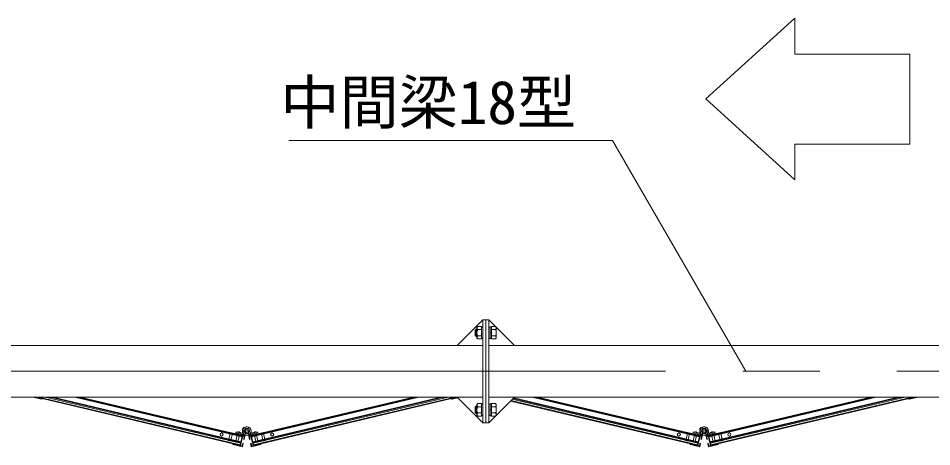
# Model space of a CAD drawing. Units: millimetres, scale not verified. Extents: x -35488 to -11338, y -17325 to 17325.
# Drawn here: x -29258 to -27480, y 13578 to 14412 of the extents above; entities that cross this region are included whole.
import ezdxf
from ezdxf.enums import TextEntityAlignment as Align

# ---------------------------------------------------------------- set-up
doc = ezdxf.new("R2010")
doc.units = ezdxf.units.MM
doc.header["$LTSCALE"] = 150
doc.linetypes.add('CHAIN2', pattern=[12, 9, -1, 1, -1])
doc.linetypes.add('DASHED1', pattern=[1.8, 1.2, -0.6])
for name, color, linetype, lineweight in [('0-6_ﾎﾞﾙﾄ類', 2, 'Continuous', 18), ('1-3_中間梁18', 7, 'Continuous', 18), ('1-4_通芯', 1, 'CHAIN2', 18), ('1-7_標準ﾊﾟﾈﾙ', 7, 'Continuous', 18), ('1-9_文字', 7, 'Continuous', 18), ('1-B_連結用梁45', 7, 'Continuous', 18)]:
    doc.layers.add(name, color=color, linetype=linetype, lineweight=lineweight)
doc.styles.add('ＭＳ ゴシック', font='')
doc.styles.get('ＭＳ ゴシック').set_extended_font_data('MS Gothic')

msp = doc.modelspace()

# ---------------------------------------------------------------- linework, layer by layer
at = {"layer": '0-6_ﾎﾞﾙﾄ類'}
for p, q in [((-28366.8, 13807), (-28368.8, 13805)), ((-28368.8, 13795), (-28368.8, 13805)), ((-28365.4, 13805.8), (-28368, 13805.8)), ((-28366.8, 13793), (-28366.8, 13807)), ((-28365.4, 13807), (-28366.8, 13807)), ((-28365.4, 13810.5), (-28363.8, 13812.1)), ((-28365.4, 13789.5), (-28365.4, 13810.5)), ((-28363.8, 13806.1), (-28356.4, 13806.1)), ((-28336.8, 13800.8), (-28339.8, 13800)), ((-28336.8, 13800), (-28339.8, 13799.2)), ((-28329.5, 13806.1), (-28336.8, 13806.1)), ((-28327.8, 13810.5), (-28329.5, 13812.1)), ((-28327.8, 13789.5), (-28327.8, 13810.5)), ((-28366.8, 13793), (-28368.8, 13795)), ((-28365.4, 13794.2), (-28368, 13794.2)), ((-28365.4, 13793), (-28366.8, 13793)), ((-28365.4, 13789.5), (-28363.8, 13787.9)), ((-28363.8, 13793.9), (-28356.4, 13793.9)), ((-28329.5, 13793.9), (-28336.8, 13793.9)), ((-28327.8, 13789.5), (-28329.5, 13787.9)), ((-28366.8, 13657), (-28368.8, 13655)), ((-28368.8, 13645), (-28368.8, 13655)), ((-28365.4, 13655.8), (-28368, 13655.8)), ((-28366.8, 13643), (-28366.8, 13657)), ((-28365.4, 13657), (-28366.8, 13657)), ((-28365.4, 13660.5), (-28363.8, 13662.1)), ((-28365.4, 13639.5), (-28365.4, 13660.5)), ((-28363.8, 13656.1), (-28356.4, 13656.1)), ((-28329.5, 13656.1), (-28336.8, 13656.1)), ((-28327.8, 13660.5), (-28329.5, 13662.1)), ((-28327.8, 13639.5), (-28327.8, 13660.5)), ((-28366.8, 13643), (-28368.8, 13645)), ((-28365.4, 13644.2), (-28368, 13644.2)), ((-28365.4, 13643), (-28366.8, 13643)), ((-28365.4, 13639.5), (-28363.8, 13637.9)), ((-28363.8, 13643.9), (-28356.4, 13643.9)), ((-28336.8, 13650.8), (-28339.8, 13650)), ((-28336.8, 13650), (-28339.8, 13649.2)), ((-28329.5, 13643.9), (-28336.8, 13643.9)), ((-28327.8, 13639.5), (-28329.5, 13637.9)), ((-28816, 13603.8), (-28818.9, 13608.8)), ((-28810.2, 13603.8), (-28816, 13603.8)), ((-28810.2, 13613.8), (-28807.4, 13608.8)), ((-28807.4, 13608.8), (-28810.2, 13603.8)), ((-27926, 13603.8), (-27928.9, 13608.8)), ((-27920.2, 13603.8), (-27926, 13603.8)), ((-27920.2, 13613.8), (-27917.3, 13608.8)), ((-27917.3, 13608.8), (-27920.2, 13603.8))]:
    msp.add_line(p, q, dxfattribs=at)
for points in [[(-28363.8, 13812.1), (-28356.4, 13812.1), (-28356.4, 13787.9), (-28363.8, 13787.9)], [(-28329.5, 13812.1), (-28336.8, 13812.1), (-28336.8, 13787.9), (-28329.5, 13787.9)], [(-28363.8, 13662.1), (-28356.4, 13662.1), (-28356.4, 13637.9), (-28363.8, 13637.9)], [(-28329.5, 13662.1), (-28336.8, 13662.1), (-28336.8, 13637.9), (-28329.5, 13637.9)], [(-28818.9, 13608.8), (-28816, 13613.8), (-28810.2, 13613.8)], [(-27928.9, 13608.8), (-27926, 13613.8), (-27920.2, 13613.8)]]:
    msp.add_lwpolyline(points, dxfattribs=at)
for points in [[(-28356.4, 13789), (-28356.4, 13811), (-28354.1, 13811), (-28354.1, 13789)], [(-28339.8, 13811), (-28339.8, 13789), (-28342.1, 13789), (-28342.1, 13811)], [(-28339.8, 13811.4), (-28339.8, 13788.6), (-28336.8, 13788.6), (-28336.8, 13811.4)], [(-28356.4, 13639), (-28356.4, 13661), (-28354.1, 13661), (-28354.1, 13639)], [(-28339.8, 13661), (-28339.8, 13639), (-28342.1, 13639), (-28342.1, 13661)], [(-28339.8, 13661.4), (-28339.8, 13638.6), (-28336.8, 13638.6), (-28336.8, 13661.4)]]:
    msp.add_lwpolyline(points, close=True, dxfattribs=at)
for centre, radius in [((-28813.1, 13608.8), 4.91), ((-28813.1, 13608.8), 3), ((-28813.1, 13608.8), 2.46), ((-27923.1, 13608.8), 4.91), ((-27923.1, 13608.8), 3), ((-27923.1, 13608.8), 2.46)]:
    msp.add_circle(centre, radius, dxfattribs=at)
for centre, radius, start, end in [((-28353.3, 13800), 12.1, 150, 210), ((-28360.8, 13809.1), 4.29, 135, 225), ((-28332.5, 13809.1), 4.29, 315, 45), ((-28339.9, 13800), 12.1, 330, 30), ((-28360.8, 13790.9), 4.29, 135, 225), ((-28332.5, 13790.9), 4.29, 315, 45), ((-28353.3, 13650), 12.1, 150, 210), ((-28360.8, 13659.1), 4.29, 135, 225), ((-28332.5, 13659.1), 4.29, 315, 45), ((-28339.9, 13650), 12.1, 330, 30), ((-28360.8, 13640.9), 4.29, 135, 225), ((-28332.5, 13640.9), 4.29, 315, 45)]:
    msp.add_arc(centre, radius, start, end, dxfattribs=at)
at = {"layer": '1-3_中間梁18'}
for points in [[(-28342.1, 13625), (-28342.1, 13825), (-28348.1, 13825), (-28348.1, 13625)], [(-28342.1, 13775), (-28292.1, 13775), (-28342.1, 13825)], [(-28342.1, 13675), (-26554.1, 13675), (-26554.1, 13775), (-28342.1, 13775)], [(-28342.1, 13675), (-28292.1, 13675), (-28342.1, 13625)]]:
    msp.add_lwpolyline(points, close=True, dxfattribs=at)
at = {"layer": '1-4_通芯'}
msp.add_line((-32948.1, 13725), (-20507.1, 13725), dxfattribs=at)
at = {"layer": '1-7_標準ﾊﾟﾈﾙ'}
for p, q in [((-29229.4, 13675), (-29212.7, 13671)), ((-29222.9, 13675), (-29210.9, 13672.1)), ((-29217.8, 13675), (-28826, 13582)), ((-29197.8, 13673.9), (-29194.9, 13673.2)), ((-29194.6, 13674.6), (-29194.9, 13673.2)), ((-29190.9, 13675), (-28824.6, 13588)), ((-29148.1, 13675), (-28822.3, 13597.6)), ((-28478.2, 13675), (-28803.9, 13597.6)), ((-28435.3, 13675), (-28801.6, 13588)), ((-28408.5, 13675), (-28800.2, 13582)), ((-28431.7, 13674.6), (-28431.3, 13673.2)), ((-28428.4, 13673.9), (-28431.3, 13673.2)), ((-28404, 13674.8), (-28415.4, 13672.1)), ((-28402.7, 13673.6), (-28413.6, 13671)), ((-28293.8, 13673.3), (-27934.6, 13588)), ((-28258.1, 13675), (-27932.3, 13597.6)), ((-27588.2, 13675), (-27913.9, 13597.6)), ((-27545.3, 13675), (-27911.7, 13588)), ((-27518.5, 13675), (-27910.2, 13582)), ((-27541.6, 13674.6), (-27541.3, 13673.2)), ((-27538.4, 13673.9), (-27541.3, 13673.2)), ((-27513.3, 13675), (-27525.4, 13672.1)), ((-27506.8, 13675), (-27523.6, 13671)), ((-28299, 13668.2), (-27936, 13582)), ((-28846.3, 13604.6), (-28846.1, 13605.5)), ((-28822, 13598.8), (-28846.3, 13604.6)), ((-28845.5, 13605.9), (-28817.3, 13599.2)), ((-28820.1, 13615.6), (-28821.8, 13613.1)), ((-28821.7, 13612.4), (-28821, 13611.9)), ((-28821.6, 13608.8), (-28821.6, 13604.4)), ((-28818.7, 13615.2), (-28819.4, 13615.7)), ((-28780.7, 13605.9), (-28808.9, 13599.2)), ((-28804.6, 13608.8), (-28804.6, 13604.4)), ((-28804.2, 13598.8), (-28779.9, 13604.6)), ((-28802.9, 13604.8), (-28802.4, 13602.8)), ((-28779.9, 13604.6), (-28780.1, 13605.5)), ((-27956.4, 13604.6), (-27956.1, 13605.5)), ((-27932, 13598.8), (-27956.4, 13604.6)), ((-27955.5, 13605.9), (-27927.3, 13599.2)), ((-27930.1, 13615.6), (-27931.8, 13613.1)), ((-27931.7, 13612.4), (-27931, 13611.9)), ((-27931.6, 13608.8), (-27931.6, 13604.4)), ((-27928.7, 13615.2), (-27929.4, 13615.7)), ((-27890.7, 13605.9), (-27918.9, 13599.2)), ((-27914.6, 13608.8), (-27914.6, 13604.4)), ((-27914.2, 13598.8), (-27889.9, 13604.6)), ((-27912.9, 13604.8), (-27912.5, 13602.8)), ((-27889.9, 13604.6), (-27890.1, 13605.5)), ((-28854.1, 13593.8), (-28854.4, 13592.3)), ((-28851.5, 13591.6), (-28854.4, 13592.3)), ((-28824.9, 13586.8), (-28854.1, 13593.8)), ((-28841.8, 13589.3), (-28842.1, 13589.9)), ((-28825.2, 13585.4), (-28841.8, 13589.3)), ((-28826.3, 13580.8), (-28840.6, 13584.2)), ((-28825.2, 13585.4), (-28826.3, 13580.8)), ((-28822, 13598.8), (-28824.9, 13586.8)), ((-28820.2, 13584.8), (-28821.7, 13578.7)), ((-28821.2, 13585), (-28820.2, 13584.8)), ((-28819.3, 13592.8), (-28818.4, 13592.5)), ((-28816.9, 13598.6), (-28818.4, 13592.5)), ((-28809.3, 13598.6), (-28807.9, 13592.5)), ((-28806.9, 13592.8), (-28807.9, 13592.5)), ((-28805, 13585), (-28806, 13584.8)), ((-28806, 13584.8), (-28804.6, 13578.7)), ((-28804.2, 13598.8), (-28801.4, 13586.8)), ((-28801.4, 13586.8), (-28772.2, 13593.8)), ((-28801, 13585.4), (-28784.5, 13589.3)), ((-28801, 13585.4), (-28799.9, 13580.8)), ((-28799.9, 13580.8), (-28785.6, 13584.2)), ((-28784.5, 13589.3), (-28784.1, 13589.9)), ((-28774.8, 13591.6), (-28771.8, 13592.3)), ((-28772.2, 13593.8), (-28771.8, 13592.3)), ((-27964, 13593.8), (-27964.4, 13592.3)), ((-27961.5, 13591.6), (-27964.4, 13592.3)), ((-27934.9, 13586.8), (-27964, 13593.8)), ((-27951.8, 13589.3), (-27952.1, 13589.9)), ((-27935.2, 13585.4), (-27951.8, 13589.3)), ((-27936.3, 13580.8), (-27950.7, 13584.2)), ((-27935.2, 13585.4), (-27936.3, 13580.8)), ((-27932, 13598.8), (-27934.9, 13586.8)), ((-27930.2, 13584.8), (-27931.7, 13578.7)), ((-27931.2, 13585), (-27930.2, 13584.8)), ((-27929.4, 13592.8), (-27928.4, 13592.5)), ((-27926.9, 13598.6), (-27928.4, 13592.5)), ((-27919.3, 13598.6), (-27917.9, 13592.5)), ((-27916.9, 13592.8), (-27917.9, 13592.5)), ((-27915, 13585), (-27916, 13584.8)), ((-27916, 13584.8), (-27914.6, 13578.7)), ((-27914.2, 13598.8), (-27911.4, 13586.8)), ((-27911.4, 13586.8), (-27882.2, 13593.8)), ((-27911, 13585.4), (-27894.5, 13589.3)), ((-27911, 13585.4), (-27909.9, 13580.8)), ((-27909.9, 13580.8), (-27895.6, 13584.2)), ((-27894.5, 13589.3), (-27894.1, 13589.9)), ((-27884.8, 13591.6), (-27881.8, 13592.3)), ((-27882.2, 13593.8), (-27881.8, 13592.3)), ((-28822.3, 13578.3), (-28839.5, 13582.4)), ((-28804, 13578.3), (-28786.7, 13582.4)), ((-27932.3, 13578.3), (-27949.5, 13582.4)), ((-27914, 13578.3), (-27896.7, 13582.4))]:
    msp.add_line(p, q, dxfattribs=at)
at = {"layer": '1-7_標準ﾊﾟﾈﾙ', "color": 4, "linetype": 'DASHED1', "lineweight": 9}
for p, q in [((-28845.5, 13604.4), (-28848.3, 13592.4)), ((-28841.4, 13603.4), (-28844.2, 13591.4)), ((-28831.5, 13602.6), (-28831.9, 13601.1)), ((-28827.4, 13601.6), (-28827.8, 13600.2)), ((-28798.8, 13601.6), (-28798.5, 13600.2)), ((-28794.7, 13602.6), (-28794.4, 13601.1)), ((-28784.8, 13603.4), (-28782, 13591.4)), ((-28780.8, 13604.4), (-28777.9, 13592.4)), ((-27955.5, 13604.4), (-27958.3, 13592.4)), ((-27951.4, 13603.4), (-27954.2, 13591.4)), ((-27941.5, 13602.6), (-27941.8, 13601.1)), ((-27937.4, 13601.6), (-27937.8, 13600.2)), ((-27908.8, 13601.6), (-27908.5, 13600.2)), ((-27904.7, 13602.6), (-27904.4, 13601.1)), ((-27894.9, 13603.4), (-27892, 13591.4)), ((-27890.8, 13604.4), (-27887.9, 13592.4)), ((-28848.3, 13592.4), (-28848.5, 13591.4)), ((-28844.2, 13591.4), (-28844.5, 13590.4)), ((-28831.9, 13601.1), (-28834.7, 13589.2)), ((-28827.8, 13600.2), (-28830.6, 13588.2)), ((-28798.5, 13600.2), (-28795.6, 13588.2)), ((-28794.4, 13601.1), (-28791.5, 13589.2)), ((-28782, 13591.4), (-28781.8, 13590.4)), ((-28777.9, 13592.4), (-28777.7, 13591.4)), ((-27958.3, 13592.4), (-27958.5, 13591.4)), ((-27954.2, 13591.4), (-27954.5, 13590.4)), ((-27941.8, 13601.1), (-27944.7, 13589.2)), ((-27937.8, 13600.2), (-27940.6, 13588.2)), ((-27908.5, 13600.2), (-27905.6, 13588.2)), ((-27904.4, 13601.1), (-27901.5, 13589.2)), ((-27892, 13591.4), (-27891.8, 13590.4)), ((-27887.9, 13592.4), (-27887.7, 13591.4))]:
    msp.add_line(p, q, dxfattribs=at)
at = {"layer": '1-7_標準ﾊﾟﾈﾙ'}
for points in [[(-29222.9, 13675), (-28826.3, 13580.8), (-28821.8, 13600), (-29137.7, 13675)], [(-29217.8, 13675), (-28826, 13582), (-28825.3, 13584.9), (-29204.8, 13675)], [(-29197.8, 13673.9), (-29198.2, 13674.5), (-29200.4, 13675)], [(-29196.1, 13675), (-28824.9, 13586.8), (-28822, 13598.8), (-29142.9, 13675)], [(-28404, 13674.8), (-28799.9, 13580.8), (-28804.5, 13600), (-28488.6, 13675)], [(-28430.1, 13675), (-28801.4, 13586.8), (-28804.2, 13598.8), (-28483.4, 13675)], [(-28408.5, 13675), (-28800.2, 13582), (-28800.9, 13584.9), (-28421.5, 13675)], [(-28428.4, 13673.9), (-28428, 13674.5), (-28425.8, 13675)], [(-28300, 13667.2), (-27936.3, 13580.8), (-27931.8, 13600), (-28247.7, 13675)], [(-28294.8, 13672.3), (-27934.9, 13586.8), (-27932, 13598.8), (-28252.9, 13675)], [(-27513.3, 13675), (-27909.9, 13580.8), (-27914.5, 13600), (-27598.5, 13675)], [(-27540.1, 13675), (-27911.4, 13586.8), (-27914.2, 13598.8), (-27593.4, 13675)], [(-27518.5, 13675), (-27910.2, 13582), (-27910.9, 13584.9), (-27531.5, 13675)], [(-27538.4, 13673.9), (-27538, 13674.5), (-27535.8, 13675)], [(-28299, 13668.2), (-27936, 13582), (-27935.3, 13584.9), (-28296.5, 13670.7)], [(-28820.2, 13604), (-28834, 13607.3), (-28834.5, 13605.3), (-28816.9, 13601.2)], [(-28806.1, 13604), (-28792.2, 13607.3), (-28791.8, 13605.3), (-28809.3, 13601.2)], [(-27930.1, 13604), (-27944, 13607.3), (-27944.5, 13605.3), (-27926.9, 13601.2)], [(-27916.1, 13604), (-27902.2, 13607.3), (-27901.7, 13605.3), (-27919.3, 13601.2)], [(-28851.5, 13591.6), (-28850.9, 13592), (-28842.1, 13589.9)], [(-28821.2, 13585), (-28822.4, 13579.9), (-28825.3, 13580.6), (-28821.1, 13598.6), (-28818.1, 13597.9), (-28819.3, 13592.8)], [(-28805, 13585), (-28803.8, 13579.9), (-28800.9, 13580.6), (-28805.2, 13598.6), (-28808.1, 13597.9), (-28806.9, 13592.8)], [(-28774.8, 13591.6), (-28775.4, 13592), (-28784.1, 13589.9)], [(-27961.5, 13591.6), (-27960.9, 13592), (-27952.1, 13589.9)], [(-27931.2, 13585), (-27932.4, 13579.9), (-27935.3, 13580.6), (-27931, 13598.6), (-27928.1, 13597.9), (-27929.4, 13592.8)], [(-27915, 13585), (-27913.8, 13579.9), (-27910.9, 13580.6), (-27915.2, 13598.6), (-27918.1, 13597.9), (-27916.9, 13592.8)], [(-27884.8, 13591.6), (-27885.4, 13592), (-27894.1, 13589.9)]]:
    msp.add_lwpolyline(points, dxfattribs=at)
for points in [[(-28818.9, 13601.7), (-28834.5, 13605.3), (-28835, 13603.4), (-28819.4, 13599.7)], [(-28791.8, 13605.3), (-28807.3, 13601.7), (-28806.9, 13599.7), (-28791.3, 13603.4)], [(-27928.9, 13601.7), (-27944.5, 13605.3), (-27945, 13603.4), (-27929.4, 13599.7)], [(-27901.7, 13605.3), (-27917.3, 13601.7), (-27916.8, 13599.7), (-27901.3, 13603.4)]]:
    msp.add_lwpolyline(points, close=True, dxfattribs=at)
for centre, radius in [((-28862.4, 13602), 3), ((-28813.1, 13608.8), 8.51), ((-28813.1, 13608.8), 8), ((-28763.9, 13602), 3), ((-27972.4, 13602), 3), ((-27923.1, 13608.8), 8.51), ((-27923.1, 13608.8), 8), ((-27873.9, 13602), 3)]:
    msp.add_circle(centre, radius, dxfattribs=at)
for centre, radius, start, end in [((-29200.9, 13682.8), 8.51, 246.753, 284.712), ((-28425.4, 13682.8), 8.51, 255.288, 293.247), ((-27535.4, 13682.8), 8.51, 255.288, 293.247), ((-29212.3, 13672.5), 1.5, 256.639, 346.639), ((-28413.9, 13672.5), 1.5, 193.361, 283.361), ((-27523.9, 13672.5), 1.5, 193.361, 283.361), ((-28845.6, 13605.4), 0.49, 76.639, 166.639), ((-28830.3, 13598.7), 8.51, 48.567, 104.712), ((-28821.4, 13612.8), 0.49, 145, 235), ((-28819.7, 13615.3), 0.49, 55, 145), ((-28796, 13598.7), 8.51, 75.288, 131.433), ((-28780.6, 13605.4), 0.49, 13.361, 103.361), ((-27955.6, 13605.4), 0.49, 76.639, 166.639), ((-27940.3, 13598.7), 8.51, 48.567, 104.712), ((-27931.4, 13612.8), 0.49, 145, 235), ((-27929.7, 13615.3), 0.49, 55, 145), ((-27906, 13598.7), 8.51, 75.288, 131.433), ((-27890.6, 13605.4), 0.49, 13.361, 103.361), ((-28844.8, 13598.2), 8.51, 228.567, 284.712), ((-28839.2, 13583.9), 1.5, 166.639, 256.639), ((-28817.4, 13598.7), 0.49, 346.639, 76.639), ((-28808.8, 13598.7), 0.49, 103.361, 193.361), ((-28787, 13583.9), 1.5, 283.361, 13.361), ((-28781.5, 13598.2), 8.51, 255.288, 311.433), ((-27954.8, 13598.2), 8.51, 228.567, 284.712), ((-27949.2, 13583.9), 1.5, 166.639, 256.639), ((-27927.4, 13598.7), 0.49, 346.639, 76.639), ((-27918.8, 13598.7), 0.49, 103.361, 193.361), ((-27897, 13583.9), 1.5, 283.361, 13.361), ((-27891.5, 13598.2), 8.51, 255.288, 311.433), ((-28822.2, 13578.8), 0.49, 256.639, 346.639), ((-28804.1, 13578.8), 0.49, 193.361, 283.361), ((-27932.2, 13578.8), 0.49, 256.639, 346.639), ((-27914.1, 13578.8), 0.49, 193.361, 283.361)]:
    msp.add_arc(centre, radius, start, end, dxfattribs=at)
at = {"layer": '1-9_文字'}
for p, q in [((-28731.6, 14174.2), (-28101.9, 14174.2)), ((-28101.5, 14174.2), (-28101.9, 14174.2)), ((-27842.1, 13725), (-28101.5, 14174.2))]:
    msp.add_line(p, q, dxfattribs=at)
msp.add_lwpolyline([(-27919.9, 14254.8), (-27746.6, 14411.7), (-27746.6, 14342.2), (-27522.6, 14342.2), (-27522.6, 14167), (-27746.6, 14167), (-27746.6, 14097.5)], close=True, dxfattribs=at)
at = {"layer": '1-B_連結用梁45'}
for points in [[(-28354.1, 13775), (-28404.1, 13775), (-28354.1, 13825)], [(-28348.1, 13825), (-28348.1, 13625), (-28354.1, 13625), (-28354.1, 13825)], [(-28354.1, 13675), (-32948.1, 13675), (-32948.1, 13775), (-28354.1, 13775)], [(-28354.1, 13675), (-28404.1, 13675), (-28354.1, 13625)]]:
    msp.add_lwpolyline(points, close=True, dxfattribs=at)

# ---------------------------------------------------------------- texts
at = {"layer": '1-9_文字', "style": 'ＭＳ ゴシック'}
msp.add_text('中間梁18型', height=84.46, dxfattribs=at).set_placement((-28747.9, 14180.7), align=Align.BOTTOM_LEFT)

doc.saveas('drawing.dxf')
